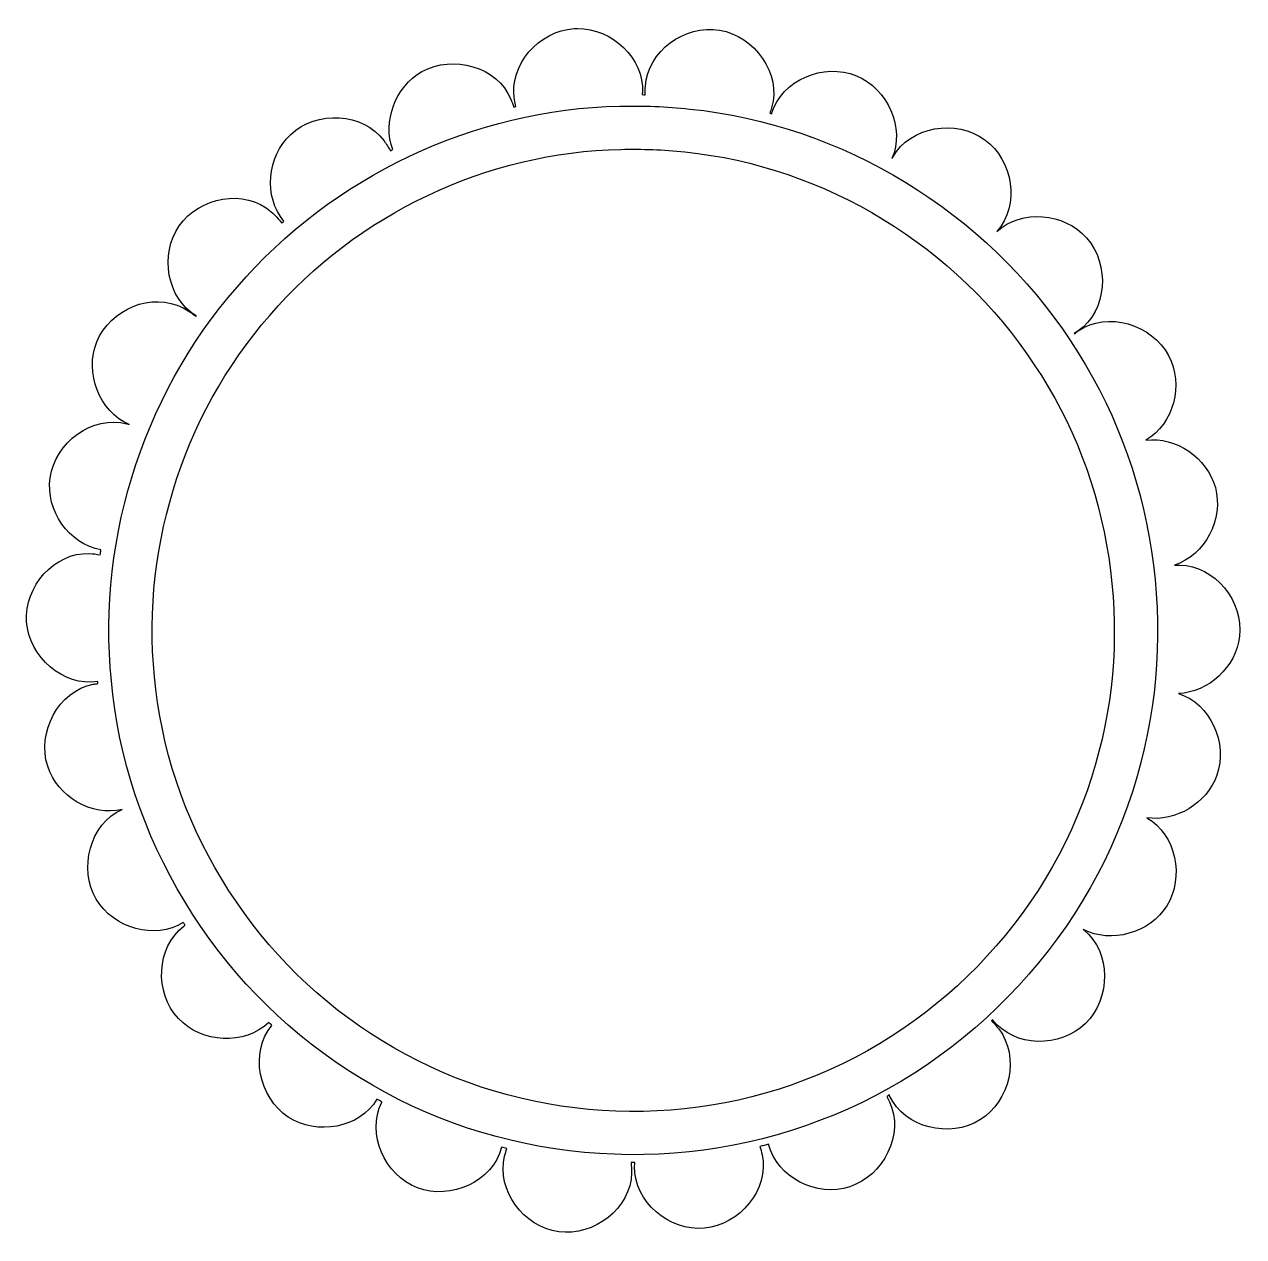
# Model space of a CAD drawing. Header units: centimetres. Extents: x -5.6 to 5.6, y -5.6 to 5.6.
import ezdxf

# ---------------------------------------------------------------- set-up
doc = ezdxf.new("R2010")
doc.units = ezdxf.units.CM
doc.header["$MEASUREMENT"] = 0
doc.layers.add('Layer 1', color=7, linetype='Continuous')

msp = doc.modelspace()

# ---------------------------------------------------------------- linework, layer by layer
at = {"layer": 'Layer 1', "color": 225, "lineweight": 25}
msp.add_open_spline([(-0.51491, 5.55488), (-0.52509, 5.55482), (-0.53494, 5.55429), (-0.54513, 5.55365), (-0.54513, 5.55365), (-0.87126, 5.53296), (-1.1493, 5.21802), (-1.09584, 4.89564), (-1.09584, 4.89564), (-1.09236, 4.87464), (-1.08797, 4.85408), (-1.08289, 4.83397), (-1.08289, 4.83397), (-1.08992, 4.83245), (-1.09684, 4.83058), (-1.10386, 4.82904), (-1.10386, 4.82904), (-1.11111, 4.85319), (-1.11992, 4.87713), (-1.12976, 4.90119), (-1.12976, 4.90119), (-1.25342, 5.20368), (-1.66474, 5.31601), (-1.94996, 5.1565), (-1.94996, 5.1565), (-2.19619, 5.0188), (-2.31567, 4.69273), (-2.22007, 4.4362), (-2.22007, 4.4362), (-2.22726, 4.43264), (-2.23448, 4.42931), (-2.24165, 4.42572), (-2.24165, 4.42572), (-2.25832, 4.45702), (-2.27768, 4.48754), (-2.29962, 4.51761), (-2.29962, 4.51761), (-2.49221, 4.78162), (-2.92257, 4.8001), (-3.16176, 4.57743), (-3.16176, 4.57743), (-3.38231, 4.37211), (-3.41227, 4.00224), (-3.22405, 3.77573), (-3.22405, 3.77573), (-3.23082, 3.76999), (-3.23766, 3.76424), (-3.2444, 3.75846), (-3.2444, 3.75846), (-3.27265, 3.79488), (-3.30473, 3.82968), (-3.34122, 3.86206), (-3.34122, 3.86206), (-3.58565, 4.07897), (-4.00482, 4.0011), (-4.19102, 3.73255), (-4.19102, 3.73255), (-4.37289, 3.47026), (-4.30566, 3.06285), (-4.03315, 2.90186), (-4.03315, 2.90186), (-4.03418, 2.90043), (-4.0352, 2.89898), (-4.03623, 2.89754), (-4.03623, 2.89754), (-4.07198, 2.92647), (-4.11167, 2.95256), (-4.15464, 2.97524), (-4.15464, 2.97524), (-4.44364, 3.12779), (-4.82775, 2.96507), (-4.95141, 2.66258), (-4.95141, 2.66258), (-5.06673, 2.38048), (-4.92695, 2.01571), (-4.6517, 1.8985), (-4.6517, 1.8985), (-4.65917, 1.90075), (-4.66691, 1.90322), (-4.67452, 1.90528), (-4.67452, 1.90528), (-4.98995, 1.9907), (-5.33654, 1.73186), (-5.38187, 1.40823), (-5.38187, 1.40823), (-5.42422, 1.10588), (-5.20805, 0.79335), (-4.91318, 0.74343), (-4.91318, 0.74343), (-4.91543, 0.72825), (-4.91724, 0.71302), (-4.91935, 0.69779), (-4.91935, 0.69779), (-4.9517, 0.70341), (-4.98516, 0.70759), (-5.01925, 0.70889), (-5.01925, 0.70889), (-5.3458, 0.72131), (-5.61963, 0.40538), (-5.59894, 0.07925), (-5.59894, 0.07925), (-5.57853, -0.24252), (-5.25893, -0.52309), (-4.94216, -0.47146), (-4.94216, -0.47146), (-4.94153, -0.47783), (-4.94096, -0.48422), (-4.94031, -0.49058), (-4.94031, -0.49058), (-4.95538, -0.49259), (-4.97008, -0.49444), (-4.98533, -0.49736), (-4.98533, -0.49736), (-5.30627, -0.5589), (-5.50565, -0.94324), (-5.40468, -1.25404), (-5.40468, -1.25404), (-5.31317, -1.5357), (-4.99858, -1.71933), (-4.71768, -1.65366), (-4.71768, -1.65366), (-5.01608, -1.78531), (-5.12184, -2.19976), (-4.95572, -2.48065), (-4.95572, -2.48065), (-4.79673, -2.74947), (-4.41282, -2.86017), (-4.15279, -2.69588), (-4.15279, -2.69588), (-4.14733, -2.70415), (-4.14165, -2.71232), (-4.13614, -2.72055), (-4.13614, -2.72055), (-4.1394, -2.72297), (-4.14277, -2.72546), (-4.14601, -2.72795), (-4.14601, -2.72795), (-4.40533, -2.92681), (-4.41987, -3.3435), (-4.1972, -3.58269), (-4.1972, -3.58269), (-3.98502, -3.81061), (-3.58451, -3.83275), (-3.36466, -3.61846), (-3.36466, -3.61846), (-3.355, -3.6273), (-3.3454, -3.63621), (-3.33568, -3.64498), (-3.33568, -3.64498), (-3.54347, -3.89487), (-3.45705, -4.3121), (-3.18521, -4.49108), (-3.18521, -4.49108), (-2.92206, -4.66434), (-2.5248, -4.59452), (-2.36624, -4.32704), (-2.36624, -4.32704), (-2.35104, -4.33521), (-2.3359, -4.34369), (-2.3206, -4.35171), (-2.3206, -4.35171), (-2.32081, -4.35213), (-2.32101, -4.35253), (-2.32122, -4.35294), (-2.32122, -4.35294), (-2.4667, -4.64556), (-2.29611, -5.02859), (-1.99067, -5.14477), (-1.99067, -5.14477), (-1.68585, -5.26072), (-1.29474, -5.08607), (-1.2161, -4.76982), (-1.2161, -4.76982), (-1.19942, -4.77392), (-1.1829, -4.77823), (-1.16615, -4.78215), (-1.16615, -4.78215), (-1.17409, -4.80483), (-1.18125, -4.82841), (-1.18712, -4.85245), (-1.18712, -4.85245), (-1.26465, -5.16991), (-1.01185, -5.50399), (-0.68822, -5.54931), (-0.68822, -5.54931), (-0.36459, -5.59464), (-0.02016, -5.33338), (-0.01602, -5.00662), (-0.01602, -5.00662), (-0.01561, -4.97425), (-0.01702, -4.94253), (-0.02034, -4.91165), (-0.02034, -4.91165), (-0.00879, -4.9116), (0.00267, -4.91115), (0.0142, -4.91103), (0.0142, -4.91103), (0.01337, -4.92398), (0.01252, -4.93669), (0.01235, -4.94988), (0.01235, -4.94988), (0.00821, -5.27664), (0.33067, -5.54617), (0.65618, -5.51724), (0.65618, -5.51724), (0.98169, -5.48831), (1.25795, -5.15818), (1.18839, -4.83888), (1.18839, -4.83888), (1.18272, -4.81286), (1.17595, -4.78753), (1.16804, -4.76303), (1.16804, -4.76303), (1.19512, -4.75621), (1.22193, -4.74871), (1.24883, -4.74145), (1.24883, -4.74145), (1.32689, -5.05138), (1.69298, -5.23362), (1.99873, -5.13428), (1.99873, -5.13428), (2.30953, -5.03331), (2.50397, -4.64777), (2.36566, -4.3517), (2.36566, -4.3517), (2.35741, -4.33404), (2.3484, -4.3171), (2.33914, -4.30051), (2.33914, -4.30051), (2.34683, -4.29627), (2.3543, -4.29184), (2.36196, -4.28756), (2.36196, -4.28756), (2.36318, -4.29025), (2.3644, -4.29289), (2.36566, -4.29558), (2.36566, -4.29558), (2.50397, -4.59166), (2.92286, -4.69068), (3.20005, -4.51759), (3.20005, -4.51759), (3.47724, -4.3445), (3.57158, -3.93698), (3.37272, -3.67765), (3.37272, -3.67765), (3.35188, -3.65048), (3.32949, -3.62553), (3.30612, -3.60241), (3.30612, -3.60241), (3.30955, -3.59924), (3.31257, -3.59572), (3.31599, -3.59254), (3.31599, -3.59254), (3.31618, -3.59278), (3.31643, -3.59293), (3.31661, -3.59316), (3.31661, -3.59316), (3.51547, -3.85248), (3.94062, -3.85477), (4.17443, -3.62646), (4.17443, -3.62646), (4.40824, -3.39815), (4.41351, -2.96994), (4.15901, -2.76494), (4.15901, -2.76494), (4.15671, -2.76309), (4.15453, -2.76121), (4.15223, -2.75939), (4.15223, -2.75939), (4.40776, -2.89393), (4.76659, -2.79356), (4.9231, -2.54293), (4.9231, -2.54293), (5.09014, -2.27543), (5.00941, -1.88707), (4.74056, -1.72951), (4.74056, -1.72951), (5.00451, -1.76918), (5.29397, -1.59673), (5.38562, -1.33668), (5.38562, -1.33668), (5.48969, -1.0414), (5.32686, -0.67395), (5.03225, -0.58246), (5.03225, -0.58246), (5.30841, -0.57243), (5.56357, -0.33844), (5.59591, -0.0558), (5.59591, -0.0558), (5.63306, 0.26887), (5.36827, 0.59807), (5.0415, 0.60221), (5.0415, 0.60221), (5.02555, 0.60242), (5.00962, 0.60237), (4.99401, 0.60159), (4.99401, 0.60159), (5.27592, 0.69222), (5.45108, 1.02572), (5.37204, 1.31757), (5.37204, 1.31757), (5.29763, 1.59233), (5.00584, 1.79065), (4.73191, 1.75542), (4.73191, 1.75542), (4.98729, 1.90557), (5.08233, 2.26773), (4.94097, 2.53554), (4.94097, 2.53554), (4.78842, 2.82454), (4.37513, 2.94931), (4.10658, 2.7631), (4.10658, 2.7631), (4.09448, 2.75471), (4.08283, 2.74606), (4.07143, 2.7372), (4.07143, 2.7372), (4.07102, 2.73782), (4.07061, 2.73843), (4.0702, 2.73905), (4.0702, 2.73905), (4.08248, 2.74661), (4.09451, 2.75473), (4.10658, 2.7631), (4.10658, 2.7631), (4.37513, 2.94931), (4.40119, 3.37711), (4.18428, 3.62154), (4.18428, 3.62154), (3.977, 3.85512), (3.58076, 3.89127), (3.35668, 3.68074), (3.35668, 3.68074), (3.57111, 3.92545), (3.50637, 4.3361), (3.24321, 4.52808), (3.24321, 4.52808), (2.9792, 4.72067), (2.55476, 4.65296), (2.39526, 4.36774), (2.39526, 4.36774), (2.39277, 4.36328), (2.39025, 4.35864), (2.38786, 4.35417), (2.38786, 4.35417), (2.50952, 4.63503), (2.34674, 5.00069), (2.05916, 5.11825), (2.05916, 5.11825), (1.75667, 5.24191), (1.37043, 5.08056), (1.27719, 4.76735), (1.27719, 4.76735), (1.27141, 4.76895), (1.26571, 4.77071), (1.25992, 4.77228), (1.25992, 4.77228), (1.26611, 4.78894), (1.272, 4.80604), (1.27719, 4.82347), (1.27719, 4.82347), (1.37043, 5.13668), (1.11917, 5.48537), (0.79679, 5.53883), (0.79679, 5.53883), (0.4744, 5.59229), (0.13295, 5.34694), (0.11226, 5.02081), (0.11226, 5.02081), (0.1106, 4.9946), (0.11001, 4.9685), (0.11103, 4.94311), (0.11103, 4.94311), (0.10137, 4.9434), (0.09172, 4.94349), (0.08205, 4.94373), (0.08205, 4.94373), (0.08265, 4.95053), (0.08347, 4.95721), (0.0839, 4.96408), (0.0839, 4.96408), (0.10394, 5.28002), (-0.19944, 5.55671), (-0.51491, 5.55487), (-0.51491, 5.55487), (-0.51491, 5.55487), (-0.51491, 5.55488), (-0.51491, 5.55488)], degree=3, knots=[0, 0, 0, 0, 0.01020408, 0.01020408, 0.01020408, 0.01020408, 0.02040816, 0.02040816, 0.02040816, 0.02040816, 0.03061224, 0.03061224, 0.03061224, 0.03061224, 0.04081633, 0.04081633, 0.04081633, 0.04081633, 0.05102041, 0.05102041, 0.05102041, 0.05102041, 0.06122449, 0.06122449, 0.06122449, 0.06122449, 0.07142857, 0.07142857, 0.07142857, 0.07142857, 0.08163265, 0.08163265, 0.08163265, 0.08163265, 0.09183673, 0.09183673, 0.09183673, 0.09183673, 0.10204082, 0.10204082, 0.10204082, 0.10204082, 0.1122449, 0.1122449, 0.1122449, 0.1122449, 0.12244898, 0.12244898, 0.12244898, 0.12244898, 0.13265306, 0.13265306, 0.13265306, 0.13265306, 0.14285714, 0.14285714, 0.14285714, 0.14285714, 0.15306122, 0.15306122, 0.15306122, 0.15306122, 0.16326531, 0.16326531, 0.16326531, 0.16326531, 0.17346939, 0.17346939, 0.17346939, 0.17346939, 0.18367347, 0.18367347, 0.18367347, 0.18367347, 0.19387755, 0.19387755, 0.19387755, 0.19387755, 0.20408163, 0.20408163, 0.20408163, 0.20408163, 0.21428571, 0.21428571, 0.21428571, 0.21428571, 0.2244898, 0.2244898, 0.2244898, 0.2244898, 0.23469388, 0.23469388, 0.23469388, 0.23469388, 0.24489796, 0.24489796, 0.24489796, 0.24489796, 0.25510204, 0.25510204, 0.25510204, 0.25510204, 0.26530612, 0.26530612, 0.26530612, 0.26530612, 0.2755102, 0.2755102, 0.2755102, 0.2755102, 0.28571429, 0.28571429, 0.28571429, 0.28571429, 0.29591837, 0.29591837, 0.29591837, 0.29591837, 0.30612245, 0.30612245, 0.30612245, 0.30612245, 0.31632653, 0.31632653, 0.31632653, 0.31632653, 0.32653061, 0.32653061, 0.32653061, 0.32653061, 0.33673469, 0.33673469, 0.33673469, 0.33673469, 0.34693878, 0.34693878, 0.34693878, 0.34693878, 0.35714286, 0.35714286, 0.35714286, 0.35714286, 0.36734694, 0.36734694, 0.36734694, 0.36734694, 0.37755102, 0.37755102, 0.37755102, 0.37755102, 0.3877551, 0.3877551, 0.3877551, 0.3877551, 0.39795918, 0.39795918, 0.39795918, 0.39795918, 0.40816327, 0.40816327, 0.40816327, 0.40816327, 0.41836735, 0.41836735, 0.41836735, 0.41836735, 0.42857143, 0.42857143, 0.42857143, 0.42857143, 0.43877551, 0.43877551, 0.43877551, 0.43877551, 0.44897959, 0.44897959, 0.44897959, 0.44897959, 0.45918367, 0.45918367, 0.45918367, 0.45918367, 0.46938776, 0.46938776, 0.46938776, 0.46938776, 0.47959184, 0.47959184, 0.47959184, 0.47959184, 0.48979592, 0.48979592, 0.48979592, 0.48979592, 0.5, 0.5, 0.5, 0.5, 0.51020408, 0.51020408, 0.51020408, 0.51020408, 0.52040816, 0.52040816, 0.52040816, 0.52040816, 0.53061224, 0.53061224, 0.53061224, 0.53061224, 0.54081633, 0.54081633, 0.54081633, 0.54081633, 0.55102041, 0.55102041, 0.55102041, 0.55102041, 0.56122449, 0.56122449, 0.56122449, 0.56122449, 0.57142857, 0.57142857, 0.57142857, 0.57142857, 0.58163265, 0.58163265, 0.58163265, 0.58163265, 0.59183673, 0.59183673, 0.59183673, 0.59183673, 0.60204082, 0.60204082, 0.60204082, 0.60204082, 0.6122449, 0.6122449, 0.6122449, 0.6122449, 0.62244898, 0.62244898, 0.62244898, 0.62244898, 0.63265306, 0.63265306, 0.63265306, 0.63265306, 0.64285714, 0.64285714, 0.64285714, 0.64285714, 0.65306122, 0.65306122, 0.65306122, 0.65306122, 0.66326531, 0.66326531, 0.66326531, 0.66326531, 0.67346939, 0.67346939, 0.67346939, 0.67346939, 0.68367347, 0.68367347, 0.68367347, 0.68367347, 0.69387755, 0.69387755, 0.69387755, 0.69387755, 0.70408163, 0.70408163, 0.70408163, 0.70408163, 0.71428571, 0.71428571, 0.71428571, 0.71428571, 0.7244898, 0.7244898, 0.7244898, 0.7244898, 0.73469388, 0.73469388, 0.73469388, 0.73469388, 0.74489796, 0.74489796, 0.74489796, 0.74489796, 0.75510204, 0.75510204, 0.75510204, 0.75510204, 0.76530612, 0.76530612, 0.76530612, 0.76530612, 0.7755102, 0.7755102, 0.7755102, 0.7755102, 0.78571429, 0.78571429, 0.78571429, 0.78571429, 0.79591837, 0.79591837, 0.79591837, 0.79591837, 0.80612245, 0.80612245, 0.80612245, 0.80612245, 0.81632653, 0.81632653, 0.81632653, 0.81632653, 0.82653061, 0.82653061, 0.82653061, 0.82653061, 0.83673469, 0.83673469, 0.83673469, 0.83673469, 0.84693878, 0.84693878, 0.84693878, 0.84693878, 0.85714286, 0.85714286, 0.85714286, 0.85714286, 0.86734694, 0.86734694, 0.86734694, 0.86734694, 0.87755102, 0.87755102, 0.87755102, 0.87755102, 0.8877551, 0.8877551, 0.8877551, 0.8877551, 0.89795918, 0.89795918, 0.89795918, 0.89795918, 0.90816327, 0.90816327, 0.90816327, 0.90816327, 0.91836735, 0.91836735, 0.91836735, 0.91836735, 0.92857143, 0.92857143, 0.92857143, 0.92857143, 0.93877551, 0.93877551, 0.93877551, 0.93877551, 0.94897959, 0.94897959, 0.94897959, 0.94897959, 0.95918367, 0.95918367, 0.95918367, 0.95918367, 0.96938776, 0.96938776, 0.96938776, 0.96938776, 0.97959184, 0.97959184, 0.97959184, 0.97959184, 1, 1, 1, 1], dxfattribs=at)
at = {"layer": 'Layer 1', "color": 9, "lineweight": 25}
msp.add_open_spline([(-0.12429, 4.83769), (-1.46852, 4.81169), (-2.78221, 4.18611), (-3.65683, 3.16821), (-3.65683, 3.16821), (-4.54796, 2.15143), (-4.97487, 0.75049), (-4.80255, -0.59205), (-4.80255, -0.59205), (-4.63606, -2.03454), (-3.76889, -3.37376), (-2.52652, -4.12696), (-2.52652, -4.12696), (-1.27511, -4.9072), (0.34417, -5.05536), (1.71955, -4.52445), (1.71955, -4.52445), (3.1236, -3.99804), (4.24065, -2.78653), (4.64961, -1.34622), (4.64961, -1.34622), (5.04411, -0.00348), (4.81672, 1.51164), (4.03457, 2.67193), (4.03457, 2.67193), (3.25695, 3.85772), (1.93262, 4.66973), (0.51882, 4.81137), (0.51882, 4.81137), (0.30538, 4.83439), (0.09033, 4.84267), (-0.12428, 4.8377), (-0.12428, 4.8377), (-0.12428, 4.8377), (-0.12429, 4.83769), (-0.12429, 4.83769)], degree=3, knots=[0, 0, 0, 0, 0.1, 0.1, 0.1, 0.1, 0.2, 0.2, 0.2, 0.2, 0.3, 0.3, 0.3, 0.3, 0.4, 0.4, 0.4, 0.4, 0.5, 0.5, 0.5, 0.5, 0.6, 0.6, 0.6, 0.6, 0.7, 0.7, 0.7, 0.7, 0.8, 0.8, 0.8, 0.8, 1, 1, 1, 1], dxfattribs=at)
at = {"layer": 'Layer 1', "color": 254, "lineweight": 25}
msp.add_open_spline([(-0.11405, 4.43915), (-1.34729, 4.41529), (-2.55251, 3.84125), (-3.35492, 2.90722), (-3.35492, 2.90722), (-4.17247, 1.9742), (-4.56413, 0.68868), (-4.40604, -0.54325), (-4.40604, -0.54325), (-4.2533, -1.8669), (-3.45773, -3.09579), (-2.31794, -3.78693), (-2.31794, -3.78693), (-1.16986, -4.50288), (0.31572, -4.63884), (1.57754, -4.15167), (1.57754, -4.15167), (2.86566, -3.66863), (3.89048, -2.55693), (4.26567, -1.23528), (4.26567, -1.23528), (4.6276, -0.00316), (4.41898, 1.38713), (3.70141, 2.45183), (3.70141, 2.45183), (2.988, 3.53992), (1.77302, 4.28504), (0.47595, 4.41501), (0.47595, 4.41501), (0.28013, 4.43613), (0.08284, 4.44373), (-0.11406, 4.43917), (-0.11406, 4.43917), (-0.11406, 4.43917), (-0.11405, 4.43915), (-0.11405, 4.43915)], degree=3, knots=[0, 0, 0, 0, 0.1, 0.1, 0.1, 0.1, 0.2, 0.2, 0.2, 0.2, 0.3, 0.3, 0.3, 0.3, 0.4, 0.4, 0.4, 0.4, 0.5, 0.5, 0.5, 0.5, 0.6, 0.6, 0.6, 0.6, 0.7, 0.7, 0.7, 0.7, 0.8, 0.8, 0.8, 0.8, 1, 1, 1, 1], dxfattribs=at)

doc.saveas('drawing.dxf')
